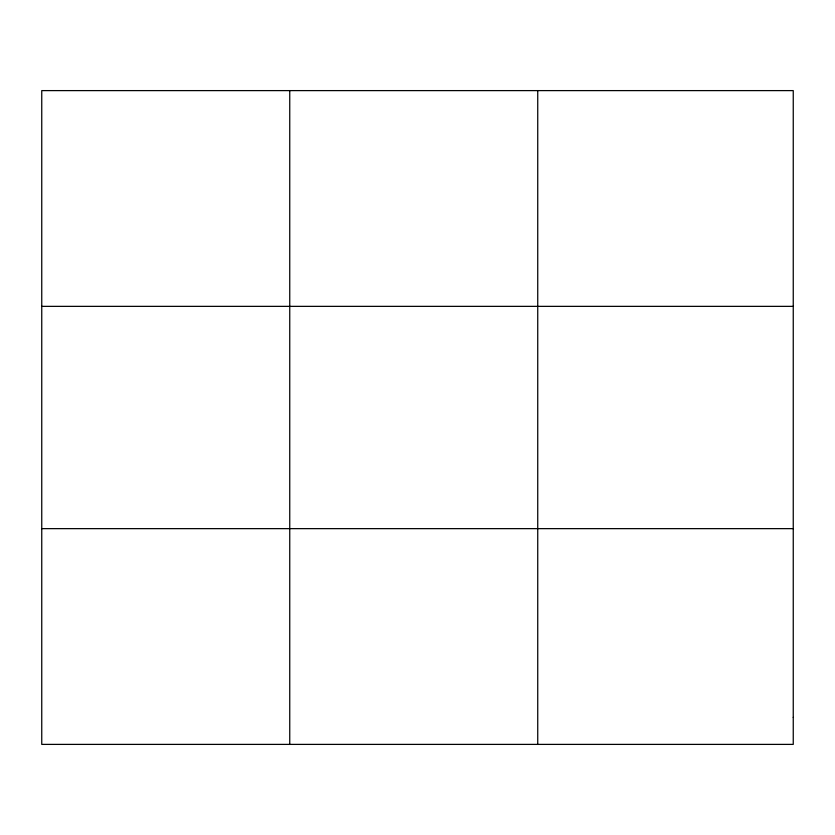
<?xml version="1.0" encoding="UTF-8"?>
<svg xmlns="http://www.w3.org/2000/svg" width="835" height="835" viewBox="0 0 835 835"><rect width="100%" height="100%" fill="white"/><g stroke="black" fill="none" stroke-linecap="round" stroke-linejoin="round"><path stroke-width="1.25" d="M289.745 90.608L289.745 744.392M537.74 90.608L537.74 744.392M41.75 306.361L793.25 306.361M41.75 528.639L793.25 528.639M793.25 717.422L793.25 744.392L41.75 744.392L41.75 90.608L793.25 90.608L793.25 717.422"/></g></svg>
